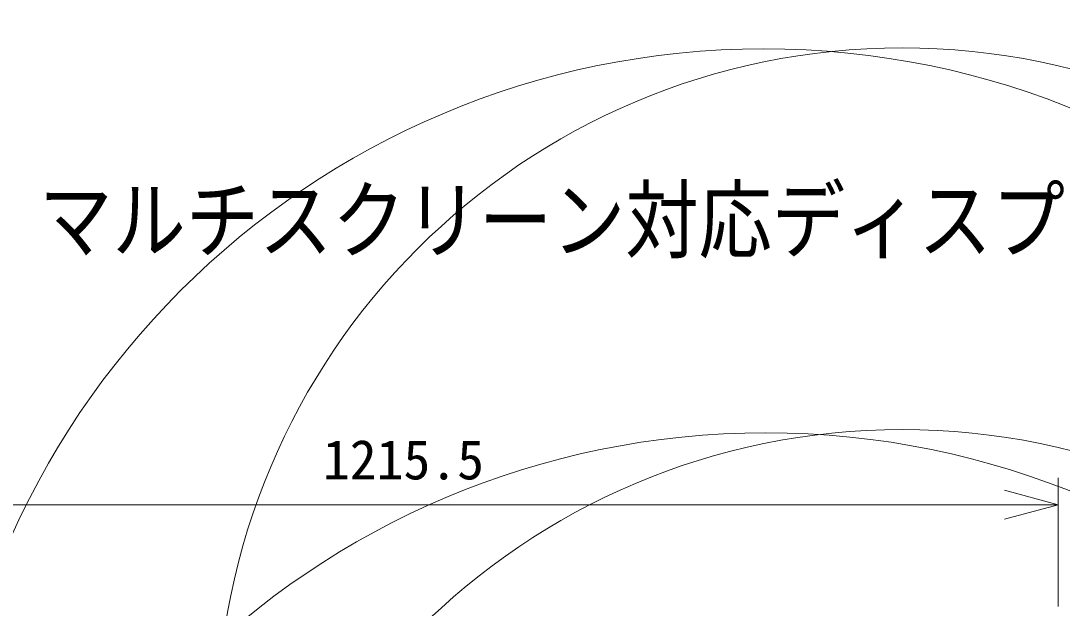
# Model space of a CAD drawing. Units: millimetres, scale not verified. Extents: x -156 to 223, y -90 to 143.
# Drawn here: x -36.35 to 11.98, y 36.85 to 64.08 of the extents above; entities that cross this region are included whole.
import ezdxf
from ezdxf.enums import TextEntityAlignment as Align

# ---------------------------------------------------------------- set-up
doc = ezdxf.new("R2010")
doc.units = ezdxf.units.MM
doc.header["$LTSCALE"] = 0.125
for name, color, linetype, lineweight in [('0-0_0', 7, 'Continuous', 18), ('0-5_SUNPO', 3, 'Continuous', 18), ('0-6_GAIKEI', 8, 'Continuous', 18)]:
    doc.layers.add(name, color=color, linetype=linetype, lineweight=lineweight)
doc.layers.add('0-2_MOJI1', color=7, linetype='Continuous')
doc.styles.add('ＭＳ ゴシック', font='')
doc.styles.get('ＭＳ ゴシック').set_extended_font_data('MS Gothic')

# ---------------------------------------------------------------- blocks, each defined once
blk = doc.blocks.new('_Open30')
at = {"layer": '0-0_0'}
blk.add_line((0, 0), (-1, 0), dxfattribs=at)
blk.add_lwpolyline([(-1, 0.26795), (0, 0), (-1, -0.26795)], dxfattribs=at)
blk = doc.blocks.new('D4')
at = {"layer": '0-5_SUNPO'}
for p, q in [((205.2968, 224.4157), (205.2968, 230.3905)), ((147.0368, 229.1405), (202.7968, 229.1405))]:
    blk.add_line(p, q, dxfattribs=at)
at = {"layer": '0-5_SUNPO', "xscale": 2.5, "yscale": 2.5}
blk.add_blockref('_Open30', (205.2968, 229.1405), dxfattribs=at)
at = {"layer": '0-5_SUNPO', "color": 7, "style": 'ＭＳ ゴシック'}
blk.add_text('1215.5', height=1.833, dxfattribs=at).set_placement((171.1668, 229.7655), align=Align.BOTTOM_LEFT)

msp = doc.modelspace()

# ---------------------------------------------------------------- linework, layer by layer
at = {"layer": '0-6_GAIKEI', "color": 1}
for centre, radius in [((-59.8947, 31.0688), 96.2443), ((-59.8947, 24.2643), 96.2443), ((-59.8947, 13.3688), 96.2443), ((-59.8947, 6.5643), 96.2443), ((-5.8076, 30.1237), 48.1785), ((-1.8755, 24.5193), 38.2634), ((4.5491, 31.0284), 31.8006), ((-1.7697, 6.8193), 38.1576), ((4.5491, 13.3284), 31.8006)]:
    msp.add_circle(centre, radius, dxfattribs=at)

# ---------------------------------------------------------------- block references
at = {"layer": '0-5_SUNPO'}
msp.add_blockref('D4', (-193.4976, -187.4967), dxfattribs=at)

# ---------------------------------------------------------------- texts
at = {"layer": '0-2_MOJI1', "style": 'ＭＳ ゴシック', "width": 0.85}
msp.add_text('マルチスクリーン対応ディスプレイ（壁掛け金具付）', height=2.933, dxfattribs=at).set_placement((-35.4976, 52.5033), align=Align.BOTTOM_LEFT)

doc.saveas('drawing.dxf')
